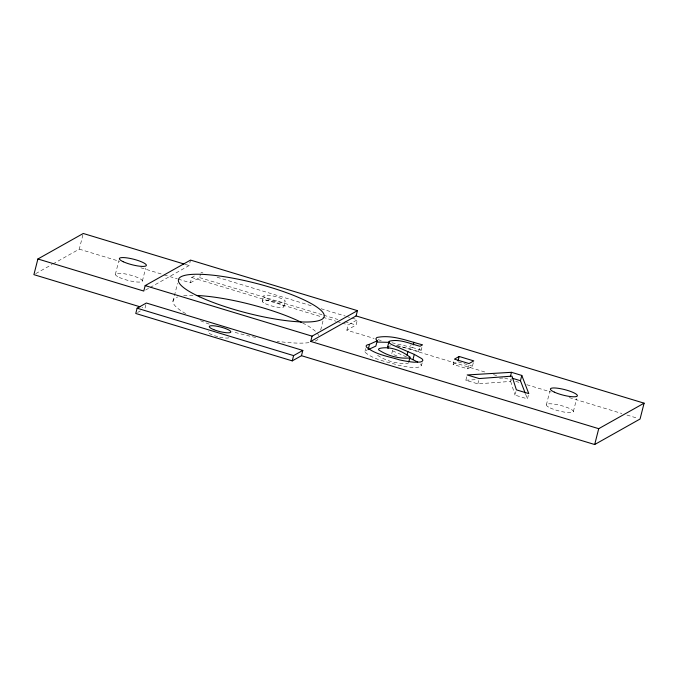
<?xml version="1.0" encoding="UTF-8"?>
<svg xmlns="http://www.w3.org/2000/svg" width="678" height="678" viewBox="0 0 678 678"><rect width="100%" height="100%" fill="white"/><g stroke="black" fill="none" stroke-linecap="round" stroke-linejoin="round"><path stroke-width="0.51" stroke-dasharray="3.39 2.54" d="M52.96 263.937L79.275 249.14L83.267 233.478M115.362 274.361L118.853 260.649M142.388 280.963L145.634 268.234M145.897 304.786L144.999 308.304L141.965 307.388M172.949 301.43L177.568 283.328M150.126 287.489L189.145 265.547L190.543 260.089M178.255 279.124L190.374 282.794L191.713 277.514L195.4 275.446M190.374 282.794L199.586 277.616L200.485 274.09M262.31 301.32L263.657 296.04M283.929 306.6L285.277 301.312M320.686 330.025L323.245 319.965M346.839 330.194L348.187 324.915L357.408 319.736L356.06 325.016L346.839 330.194L374.146 338.466M422.258 362.883L420.657 366.747L416.156 367.595L412.631 367.484A27.908 5.755 14.3 0 1 398.054 365.128C386.952 361.586 374.129 360.01 365.001 352.246L365.467 348.509M392.613 350.314L391.714 353.84L397.096 356.043M421.902 347.467L421.224 350.111L418.673 351.543L409.978 348.907L411.097 344.509M421.224 350.111L412.571 347.56L413.021 345.797M418.673 351.543L419.792 347.144M473.329 362.654L472.43 366.179L467.701 368.84L453.099 364.417L454.218 360.01M467.701 368.84L468.82 364.433M511.102 379.663L510.653 381.417L477.829 383.858L465.854 380.231L466.752 376.714M477.829 383.858L478.948 379.46M528.332 395.367L527.433 398.884L515.034 395.13L515.933 391.613M546.349 404.919L549.883 391.053M573.368 411.512L576.656 398.639M408.648 362.459L408.054 363.255C397.528 364.247 385.85 360.976 377.146 355.043M364.789 351.145L367.34 349.823M35.714 273.632L52.053 264.445M145.592 290.04L149.219 287.997M137.626 312.448L140.388 310.897M453.099 364.417L457.828 361.755L472.43 366.179M389.104 346.204L390.647 345.839M465.854 380.231L476.397 379.604M499.584 378.222L503.796 377.968M391.977 342.763L412.571 347.56M397.291 346.034L409.978 348.907M185.111 264.327L189.145 265.547M200.934 272.336L202.951 272.946M217.087 277.226L312.99 306.278M321.067 308.727L345.288 316.067M346.305 316.372L357.408 319.736M199.586 277.616L322.745 314.923M323.753 315.228L337.89 319.507M344.958 321.652L356.06 325.016M191.713 277.514L321.94 316.965M322.948 317.27L336.076 321.245M337.085 321.55L341.119 322.77M342.136 323.075L348.187 324.915M79.275 249.14L119.675 261.377M140.88 267.802L163.101 274.539M164.11 274.844L177.238 278.819M378.188 339.686L381.222 340.61M396.384 345.204L486.372 372.459M493.448 374.603L498.508 376.137M504.576 377.977L511.653 380.121M515.695 381.341L519.738 382.57M526.814 384.714L551.087 392.062M569.283 397.579L621.862 413.504M626.921 415.038L638.04 418.402M406.537 356.925L390.418 349.907M420.572 363.993L421.58 365.527M525.594 394.104L527.433 398.884M510.653 381.417L515.034 395.13M228.867 337.822A11.136 2.297 14.3 0 1 218.697 336.907M217.757 336.661A11.136 2.297 14.3 0 1 208.57 331.254M317.948 339.339A75.199 15.509 14.3 0 1 314.117 341.526M308.982 342.636A75.199 15.509 14.3 0 1 277.209 341.305M255.682 337.458A75.199 15.509 14.3 0 1 232.639 331.728M209.205 324.126A75.199 15.509 14.3 0 1 199.417 320.245M185.704 313.617A75.199 15.509 14.3 0 1 177.721 296.972M183.67 295.761A75.199 15.509 14.3 0 1 193.408 295.371M302.6 322.982A75.199 15.509 14.3 0 1 316.473 332.339M317.211 333.195A75.199 15.509 14.3 0 1 318.635 335.618M266.793 298.481A11.136 2.297 14.3 0 0 284.896 301.837A11.136 2.297 14.3 0 0 271.709 295.718A11.136 2.297 14.3 0 0 266.793 298.481M550.265 407.97A13.924 2.873 14.3 0 0 572.902 412.165A13.924 2.873 14.3 0 0 556.409 404.512A13.924 2.873 14.3 0 0 550.265 407.97M265.445 303.761A11.136 2.297 14.3 0 0 283.557 307.117A11.136 2.297 14.3 0 0 270.361 300.998A11.136 2.297 14.3 0 0 265.445 303.761M119.286 277.412A13.924 2.873 14.3 0 0 141.914 281.607A13.924 2.873 14.3 0 0 125.422 273.963A13.924 2.873 14.3 0 0 119.286 277.412"/><path stroke-width="1.02" d="M184.102 264.022L83.267 233.478L37.892 258.979L33.9 274.649L139.948 306.778M301.473 355.704L302.812 350.424L146.346 303.024L137.126 308.202L135.778 313.482L292.252 360.882L301.473 355.704L594.691 444.522L640.057 419.021L644.1 403.173L356.094 315.931L310.727 341.441L312.066 336.152L357.442 310.651L356.094 315.931M357.442 310.651L190.543 260.089L145.168 285.599L143.778 291.057L37.892 258.979M292.252 360.882L293.599 355.603L302.812 350.424M377.205 340.822L369.535 344.322L368.188 349.611L375.858 346.102L377.205 340.822L375.79 338.966L376.832 337.491C392.223 334.305 407.817 341.093 422.572 344.831L420.021 346.263C410.207 343.805 399.944 338.771 389.672 341.11L388.85 342.043L387.511 347.331L388.104 348.416M406.986 355.162L407.885 351.636L391.765 344.619L389.452 343.136L388.85 342.043M408.868 361.577L409.995 357.17C401.698 350.653 389.689 345.704 378.994 348.594L378.494 349.755C387.197 355.687 398.876 358.967 409.402 357.976L409.995 357.17M413.249 344.916L413.919 342.271M417.682 362.06L412.944 359.662L414.292 354.382L407.885 351.636M458.057 360.874L459.175 356.475L473.778 360.899L469.04 363.561L454.446 359.137L459.175 356.475M510.348 376.714L511.475 372.315L521.797 375.442L528.781 393.604L516.382 389.85L512 376.137L479.176 378.578L467.201 374.951L511.475 372.315M525.23 393.155L520.45 380.722L521.797 375.442M594.691 444.522L598.725 428.682L644.1 403.173M387.511 347.331L388.325 346.39M369.535 344.322L366.984 344.983L366.137 345.865L366.349 346.958C375.476 354.73 388.299 356.306 399.401 359.849A27.908 5.755 14.3 0 0 413.978 362.196L420.182 362.069L422.004 361.459L422.928 360.238L421.919 358.704L414.292 354.382M377.536 342.076L389.265 342.348M512 378.163L520.45 380.722M145.168 285.599L312.066 336.152M310.727 341.441L598.725 428.682M137.126 308.202L293.599 355.603M409.283 358.094L412.944 359.662M196.34 295.455A75.199 15.509 14.3 0 1 301.659 322.508M213.85 329.686A11.136 2.297 14.3 0 0 230.834 332.093A11.136 2.297 14.3 0 0 215.519 326.008A11.136 2.297 14.3 0 0 213.85 329.686M123.277 261.742A13.924 2.873 14.3 0 0 145.906 265.946A13.924 2.873 14.3 0 0 129.422 258.293A13.924 2.873 14.3 0 0 123.277 261.742M554.307 392.121A13.924 2.873 14.3 0 0 576.936 396.316A13.924 2.873 14.3 0 0 560.443 388.672A13.924 2.873 14.3 0 0 554.307 392.121M199.518 296.778A75.199 15.509 14.3 0 0 321.719 319.457A75.199 15.509 14.3 0 0 232.673 278.141A75.199 15.509 14.3 0 0 199.518 296.778"/></g></svg>
